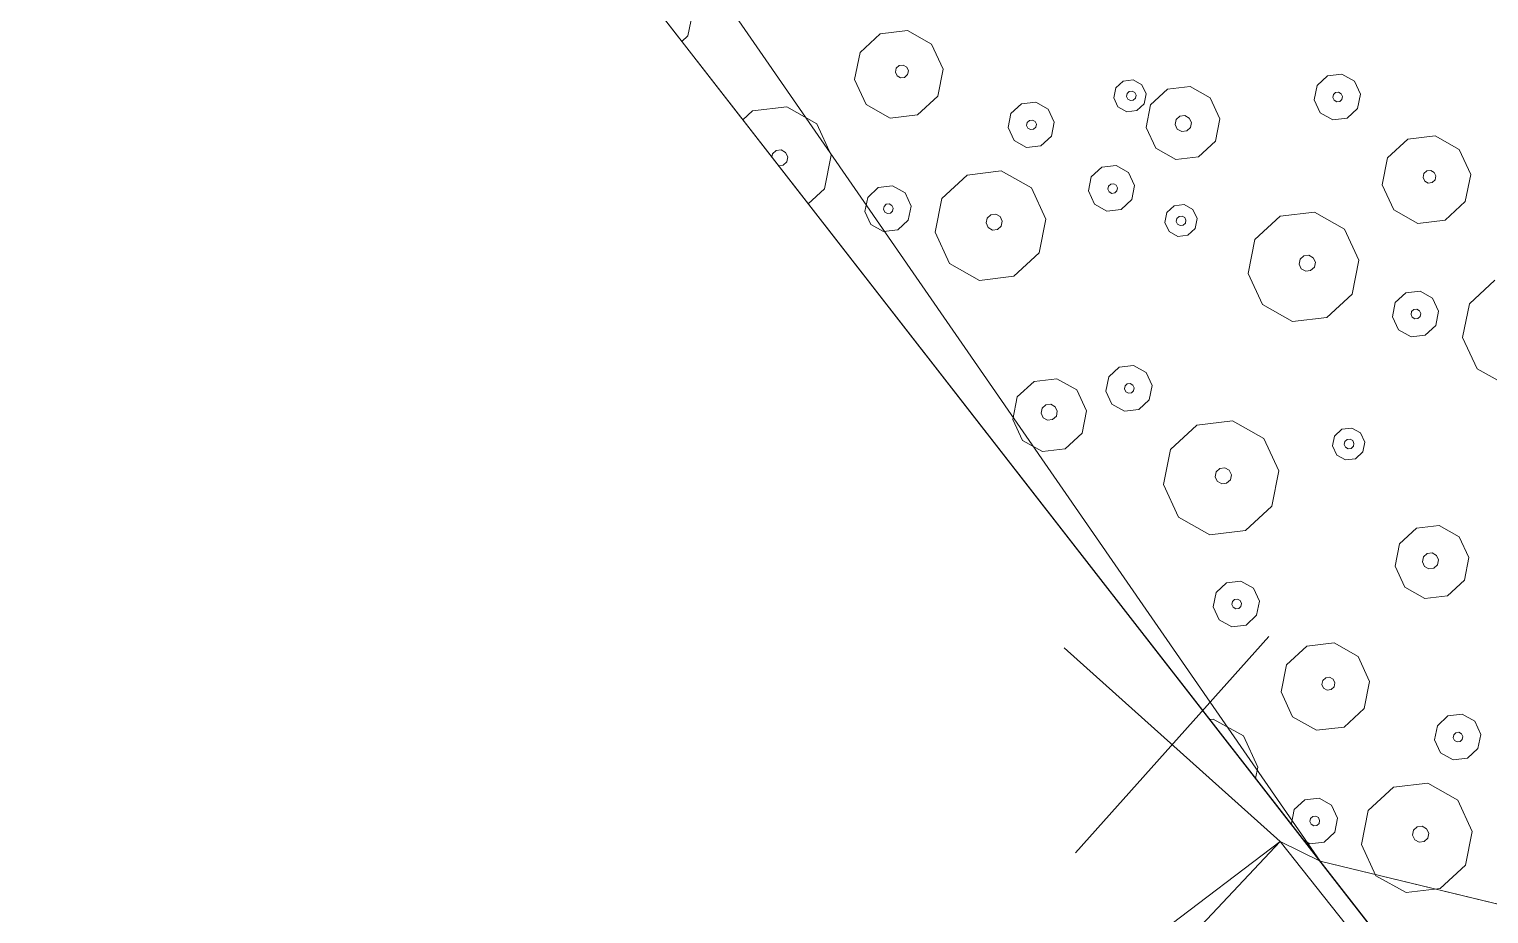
# Model space of a CAD drawing. Header units: metres. Extents: x -2858 to 512, y -1995 to 1252.
# Drawn here: x -453.65 to -448.62, y -171.39 to -168.34 of the extents above; entities that cross this region are included whole.
import ezdxf

# ---------------------------------------------------------------- set-up
doc = ezdxf.new("R2010")
doc.units = ezdxf.units.M
for name, color, linetype in [('Calque commun', 7, 'Continuous'), ('Calque11', 7, 'Continuous'), ('Calque27', 7, 'Continuous')]:
    doc.layers.add(name, color=color, linetype=linetype)

# ---------------------------------------------------------------- blocks, each defined once
blk = doc.blocks.new('geometrebondepartleger')
at = {"layer": 'Calque11', "color": 7, "linetype": 'Continuous', "lineweight": 9}
blk.add_line((150.3457, 147.4392, 79), (130.1803, 35.9078, 79), dxfattribs=at)
at = {"layer": 'Calque27', "color": 1, "linetype": 'Continuous', "lineweight": 9}
for p, q in [((145, 116.5, 79), (145, 117.5, 79)), ((144.5, 117, 79), (145.5, 117, 79))]:
    blk.add_line(p, q, dxfattribs=at)
blk = doc.blocks.new('pattern')
at = {"layer": 'Calque commun', "color": 54, "linetype": 'Continuous', "lineweight": 9}
for p, q in [((74.3018, 106.6458), (74.404, 106.7062)), ((74.404, 106.7062), (74.5221, 106.6949)), ((74.5221, 106.6949), (74.6111, 106.6164)), ((74.2546, 106.537), (74.3018, 106.6458)), ((74.6111, 106.6164), (74.6369, 106.5005)), ((74.2804, 106.4211), (74.2546, 106.537)), ((74.3999, 106.5227), (74.4068, 106.5386)), ((74.4068, 106.5386), (74.4217, 106.5474)), ((74.4217, 106.5474), (74.4389, 106.5458)), ((74.4389, 106.5458), (74.4519, 106.5343)), ((74.4519, 106.5343), (74.4556, 106.5174)), ((74.4037, 106.5059), (74.3999, 106.5227)), ((74.4166, 106.4944), (74.4037, 106.5059)), ((74.4339, 106.4928), (74.4166, 106.4944)), ((74.4488, 106.5016), (74.4339, 106.4928)), ((74.4556, 106.5174), (74.4488, 106.5016)), ((74.6369, 106.5005), (74.5897, 106.3917)), ((74.0137, 106.3994), (74.0334, 106.4448)), ((74.0334, 106.4448), (74.0759, 106.4699)), ((74.0759, 106.4699), (74.1251, 106.4652)), ((74.1251, 106.4652), (74.1622, 106.4325)), ((74.1622, 106.4325), (74.173, 106.3842)), ((74.0244, 106.3512), (74.0137, 106.3994)), ((74.0759, 106.3943), (74.08, 106.4038)), ((74.0781, 106.3842), (74.0759, 106.3943)), ((74.0859, 106.3773), (74.0781, 106.3842)), ((74.08, 106.4038), (74.089, 106.4091)), ((74.089, 106.4091), (74.0993, 106.4081)), ((74.1052, 106.3816), (74.0963, 106.3763)), ((74.0993, 106.4081), (74.1071, 106.4012)), ((74.1093, 106.3911), (74.1052, 106.3816)), ((74.1071, 106.4012), (74.1093, 106.3911)), ((74.173, 106.3842), (74.1533, 106.3389)), ((74.3694, 106.3426), (74.2804, 106.4211)), ((74.5897, 106.3917), (74.4875, 106.3313)), ((74.0615, 106.3184), (74.0244, 106.3512)), ((74.0963, 106.3763), (74.0859, 106.3773)), ((74.1533, 106.3389), (74.1107, 106.3137)), ((74.4875, 106.3313), (74.3694, 106.3426)), ((74.1107, 106.3137), (74.0615, 106.3184)), ((74.5777, 106.2698), (74.6202, 106.2949)), ((74.6202, 106.2949), (74.6695, 106.2903)), ((74.6695, 106.2903), (74.7065, 106.2575)), ((74.558, 106.2244), (74.5777, 106.2698)), ((74.6243, 106.2288), (74.6333, 106.2341)), ((74.6333, 106.2341), (74.6436, 106.2331)), ((74.6436, 106.2331), (74.6514, 106.2263)), ((74.7065, 106.2575), (74.7119, 106.2336)), ((74.5687, 106.1762), (74.558, 106.2244)), ((74.6202, 106.2193), (74.6243, 106.2288)), ((74.6225, 106.2092), (74.6202, 106.2193)), ((74.6302, 106.2023), (74.6225, 106.2092)), ((74.6406, 106.2013), (74.6302, 106.2023)), ((74.6495, 106.2066), (74.6406, 106.2013)), ((74.6536, 106.2161), (74.6495, 106.2066)), ((74.6514, 106.2263), (74.6536, 106.2161)), ((74.6058, 106.1435), (74.5687, 106.1762)), ((74.655, 106.1388), (74.6058, 106.1435)), ((74.6976, 106.1639), (74.655, 106.1388)), ((74.7004, 106.1704), (74.6976, 106.1639)), ((74.1527, 106.0378), (74.2345, 106.0861)), ((74.2345, 106.0861), (74.329, 106.0771)), ((73.6071, 106.0082), (73.6752, 106.0484)), ((73.6752, 106.0484), (73.754, 106.0409)), ((73.754, 106.0409), (73.8133, 105.9885)), ((74.115, 105.9507), (74.1527, 106.0378)), ((74.329, 106.0771), (74.4001, 106.0142)), ((73.5756, 105.9356), (73.6071, 106.0082)), ((73.8133, 105.9885), (73.8305, 105.9113)), ((74.4001, 106.0142), (74.4208, 105.9216)), ((73.5928, 105.8584), (73.5756, 105.9356)), ((73.6761, 105.9198), (73.6829, 105.9356)), ((73.6829, 105.9356), (73.6978, 105.9444)), ((73.6978, 105.9444), (73.7151, 105.9428)), ((73.7151, 105.9428), (73.728, 105.9313)), ((73.728, 105.9313), (73.7318, 105.9145)), ((74.1356, 105.8581), (74.115, 105.9507)), ((74.2312, 105.9394), (74.2367, 105.9521)), ((74.2342, 105.9258), (74.2312, 105.9394)), ((74.2367, 105.9521), (74.2486, 105.9591)), ((74.2486, 105.9591), (74.2624, 105.9578)), ((74.2624, 105.9578), (74.2728, 105.9486)), ((74.2758, 105.9351), (74.2703, 105.9224)), ((74.2728, 105.9486), (74.2758, 105.9351)), ((74.5831, 105.839), (74.6303, 105.9479)), ((74.6303, 105.9479), (74.6638, 105.9677)), ((73.6798, 105.9029), (73.6761, 105.9198)), ((73.6928, 105.8914), (73.6798, 105.9029)), ((73.71, 105.8898), (73.6928, 105.8914)), ((73.7249, 105.8986), (73.71, 105.8898)), ((73.7318, 105.9145), (73.7249, 105.8986)), ((73.8305, 105.9113), (73.799, 105.8388)), ((74.2446, 105.9167), (74.2342, 105.9258)), ((74.2584, 105.9154), (74.2446, 105.9167)), ((74.2703, 105.9224), (74.2584, 105.9154)), ((74.4208, 105.9216), (74.383, 105.8345)), ((73.6521, 105.806), (73.5928, 105.8584)), ((73.799, 105.8388), (73.7309, 105.7985)), ((74.2068, 105.7952), (74.1356, 105.8581)), ((74.383, 105.8345), (74.3013, 105.7862)), ((74.6089, 105.7232), (74.5831, 105.839)), ((73.7309, 105.7985), (73.6521, 105.806)), ((74.3013, 105.7862), (74.2068, 105.7952)), ((73.0779, 105.7112), (73.1037, 105.5953)), ((74.6181, 105.715), (74.6089, 105.7232)), ((73.1037, 105.5953), (73.0565, 105.4865)), ((74.2006, 105.5705), (74.2432, 105.5957)), ((74.2432, 105.5957), (74.2924, 105.591)), ((74.2924, 105.591), (74.3295, 105.5582)), ((74.1809, 105.5252), (74.2006, 105.5705)), ((74.2431, 105.52), (74.2473, 105.5296)), ((74.2473, 105.5296), (74.2562, 105.5348)), ((74.2562, 105.5348), (74.2665, 105.5339)), ((74.2665, 105.5339), (74.2743, 105.527)), ((74.2743, 105.527), (74.2766, 105.5168)), ((74.3295, 105.5582), (74.3402, 105.51)), ((73.0565, 105.4865), (72.9543, 105.4261)), ((73.5499, 105.4757), (73.5797, 105.4933)), ((73.5797, 105.4933), (73.6141, 105.49)), ((73.6141, 105.49), (73.6401, 105.4671)), ((74.1917, 105.4769), (74.1809, 105.5252)), ((74.2288, 105.4442), (74.1917, 105.4769)), ((74.2454, 105.5099), (74.2431, 105.52)), ((74.2532, 105.503), (74.2454, 105.5099)), ((74.2635, 105.502), (74.2532, 105.503)), ((74.2725, 105.5073), (74.2635, 105.502)), ((74.2766, 105.5168), (74.2725, 105.5073)), ((74.3402, 105.51), (74.3206, 105.4646)), ((72.9543, 105.4261), (72.8362, 105.4374)), ((73.5361, 105.4439), (73.5499, 105.4757)), ((73.5436, 105.4101), (73.5361, 105.4439)), ((73.5739, 105.4411), (73.578, 105.4506)), ((73.5761, 105.4309), (73.5739, 105.4411)), ((73.5839, 105.4241), (73.5761, 105.4309)), ((73.578, 105.4506), (73.5869, 105.4559)), ((73.5869, 105.4559), (73.5973, 105.4549)), ((73.6032, 105.4284), (73.5943, 105.4231)), ((73.5973, 105.4549), (73.6051, 105.448)), ((73.6073, 105.4379), (73.6032, 105.4284)), ((73.6051, 105.448), (73.6073, 105.4379)), ((73.6476, 105.4333), (73.6338, 105.4015)), ((73.6401, 105.4671), (73.6476, 105.4333)), ((74.278, 105.4395), (74.2288, 105.4442)), ((74.3206, 105.4646), (74.278, 105.4395)), ((73.0445, 105.3646), (73.0871, 105.3897)), ((73.0871, 105.3897), (73.1363, 105.3851)), ((73.1363, 105.3851), (73.1734, 105.3523)), ((73.5696, 105.3872), (73.5436, 105.4101)), ((73.604, 105.3839), (73.5696, 105.3872)), ((73.5943, 105.4231), (73.5839, 105.4241)), ((73.6338, 105.4015), (73.604, 105.3839)), ((73.8216, 105.3213), (73.928, 105.3842)), ((73.928, 105.3842), (74.0511, 105.3725)), ((73.0248, 105.3193), (73.0445, 105.3646)), ((73.0911, 105.3237), (73.1001, 105.3289)), ((73.1001, 105.3289), (73.1104, 105.3279)), ((73.1104, 105.3279), (73.1182, 105.3211)), ((73.1734, 105.3523), (73.1841, 105.3041)), ((74.0511, 105.3725), (74.1437, 105.2906)), ((73.0356, 105.271), (73.0248, 105.3193)), ((73.087, 105.3141), (73.0911, 105.3237)), ((73.0893, 105.304), (73.087, 105.3141)), ((73.0971, 105.2971), (73.0893, 105.304)), ((73.1074, 105.2961), (73.0971, 105.2971)), ((73.1163, 105.3014), (73.1074, 105.2961)), ((73.1205, 105.3109), (73.1163, 105.3014)), ((73.1182, 105.3211), (73.1205, 105.3109)), ((73.1841, 105.3041), (73.1644, 105.2587)), ((73.7724, 105.2079), (73.8216, 105.3213)), ((74.1437, 105.2906), (74.1706, 105.17)), ((73.0726, 105.2383), (73.0356, 105.271)), ((73.1219, 105.2336), (73.0726, 105.2383)), ((73.1644, 105.2587), (73.1219, 105.2336)), ((72.6196, 105.1326), (72.7013, 105.1809)), ((72.7013, 105.1809), (72.7958, 105.1719)), ((73.7993, 105.0873), (73.7724, 105.2079)), ((73.9336, 105.1922), (73.9405, 105.2081)), ((73.9374, 105.1753), (73.9336, 105.1922)), ((73.9504, 105.1638), (73.9374, 105.1753)), ((73.9405, 105.2081), (73.9554, 105.2169)), ((73.9554, 105.2169), (73.9726, 105.2152)), ((73.9726, 105.2152), (73.9856, 105.2038)), ((73.9894, 105.1869), (73.9825, 105.171)), ((73.9856, 105.2038), (73.9894, 105.1869)), ((72.5818, 105.0455), (72.6196, 105.1326)), ((72.7958, 105.1719), (72.867, 105.1091)), ((73.9676, 105.1622), (73.9504, 105.1638)), ((73.9825, 105.171), (73.9676, 105.1622)), ((74.1706, 105.17), (74.1214, 105.0566)), ((72.867, 105.1091), (72.8876, 105.0164)), ((73.0971, 105.0427), (73.1993, 105.103)), ((73.1993, 105.103), (73.3174, 105.0918)), ((73.3174, 105.0918), (73.4064, 105.0132)), ((73.8919, 105.0055), (73.7993, 105.0873)), ((72.6024, 104.9529), (72.5818, 105.0455)), ((72.698, 105.0342), (72.7035, 105.0469)), ((72.701, 105.0206), (72.698, 105.0342)), ((72.7035, 105.0469), (72.7154, 105.0539)), ((72.7154, 105.0539), (72.7292, 105.0526)), ((72.7292, 105.0526), (72.7396, 105.0434)), ((72.7426, 105.0299), (72.7371, 105.0172)), ((72.7396, 105.0434), (72.7426, 105.0299)), ((73.0499, 104.9338), (73.0971, 105.0427)), ((74.1214, 105.0566), (74.015, 104.9937)), ((72.7114, 105.0115), (72.701, 105.0206)), ((72.7252, 105.0102), (72.7114, 105.0115)), ((72.7371, 105.0172), (72.7252, 105.0102)), ((72.8876, 105.0164), (72.8498, 104.9293)), ((73.4064, 105.0132), (73.4322, 104.8974)), ((74.015, 104.9937), (73.8919, 105.0055)), ((72.6736, 104.89), (72.6024, 104.9529)), ((72.8498, 104.9293), (72.7681, 104.881)), ((73.0757, 104.818), (73.0499, 104.9338)), ((73.1952, 104.9196), (73.2021, 104.9355)), ((73.2021, 104.9355), (73.217, 104.9443)), ((73.217, 104.9443), (73.2342, 104.9426)), ((73.2342, 104.9426), (73.2472, 104.9312)), ((73.2472, 104.9312), (73.2509, 104.9143)), ((72.7681, 104.881), (72.6736, 104.89)), ((73.1989, 104.9027), (73.1952, 104.9196)), ((73.2119, 104.8913), (73.1989, 104.9027)), ((73.2291, 104.8896), (73.2119, 104.8913)), ((73.244, 104.8984), (73.2291, 104.8896)), ((73.2509, 104.9143), (73.244, 104.8984)), ((73.4322, 104.8974), (73.3849, 104.7885)), ((73.894, 104.7998), (73.9365, 104.8249)), ((73.9365, 104.8249), (73.9858, 104.8202)), ((73.1646, 104.7395), (73.0757, 104.818)), ((73.3849, 104.7885), (73.2828, 104.7282)), ((73.8743, 104.7544), (73.894, 104.7998)), ((73.9858, 104.8202), (74.0228, 104.7875)), ((74.0228, 104.7875), (74.0336, 104.7392)), ((73.2828, 104.7282), (73.1646, 104.7395)), ((73.885, 104.7061), (73.8743, 104.7544)), ((73.9365, 104.7493), (73.9406, 104.7588)), ((73.9388, 104.7392), (73.9365, 104.7493)), ((73.9465, 104.7323), (73.9388, 104.7392)), ((73.9406, 104.7588), (73.9496, 104.7641)), ((73.9569, 104.7313), (73.9465, 104.7323)), ((73.9496, 104.7641), (73.9599, 104.7631)), ((73.9658, 104.7366), (73.9569, 104.7313)), ((73.9599, 104.7631), (73.9677, 104.7562)), ((73.9699, 104.7461), (73.9658, 104.7366)), ((73.9677, 104.7562), (73.9699, 104.7461)), ((74.0336, 104.7392), (74.0139, 104.6939)), ((74.109, 104.6894), (74.1771, 104.7296)), ((74.1771, 104.7296), (74.2559, 104.7221)), ((74.2559, 104.7221), (74.3152, 104.6698)), ((72.6674, 104.6653), (72.71, 104.6905)), ((72.71, 104.6905), (72.7592, 104.6858)), ((72.7592, 104.6858), (72.7963, 104.653)), ((73.9221, 104.6734), (73.885, 104.7061)), ((73.9713, 104.6687), (73.9221, 104.6734)), ((74.0139, 104.6939), (73.9713, 104.6687)), ((74.0776, 104.6168), (74.109, 104.6894)), ((72.6478, 104.62), (72.6674, 104.6653)), ((72.71, 104.6148), (72.7141, 104.6244)), ((72.7141, 104.6244), (72.723, 104.6296)), ((72.723, 104.6296), (72.7334, 104.6287)), ((72.7334, 104.6287), (72.7412, 104.6218)), ((72.7412, 104.6218), (72.7434, 104.6116)), ((72.7963, 104.653), (72.8071, 104.6048)), ((74.1774, 104.6153), (74.1923, 104.6241)), ((74.1923, 104.6241), (74.2096, 104.6225)), ((74.2096, 104.6225), (74.2225, 104.611)), ((74.3152, 104.6698), (74.3324, 104.5925)), ((72.6585, 104.5717), (72.6478, 104.62)), ((72.6956, 104.539), (72.6585, 104.5717)), ((72.7122, 104.6047), (72.71, 104.6148)), ((72.72, 104.5978), (72.7122, 104.6047)), ((72.7303, 104.5968), (72.72, 104.5978)), ((72.7393, 104.6021), (72.7303, 104.5968)), ((72.7434, 104.6116), (72.7393, 104.6021)), ((72.8071, 104.6048), (72.7874, 104.5594)), ((74.0947, 104.5396), (74.0776, 104.6168)), ((74.1705, 104.5995), (74.1774, 104.6153)), ((74.1743, 104.5826), (74.1705, 104.5995)), ((74.1873, 104.5711), (74.1743, 104.5826)), ((74.2045, 104.5695), (74.1873, 104.5711)), ((74.2194, 104.5783), (74.2045, 104.5695)), ((74.2263, 104.5941), (74.2194, 104.5783)), ((74.2225, 104.611), (74.2263, 104.5941)), ((74.3324, 104.5925), (74.3009, 104.52)), ((72.7448, 104.5343), (72.6956, 104.539)), ((72.7874, 104.5594), (72.7448, 104.5343)), ((73.348, 104.5), (73.3618, 104.5317)), ((73.3618, 104.5317), (73.3916, 104.5493)), ((73.3916, 104.5493), (73.426, 104.5461)), ((73.426, 104.5461), (73.452, 104.5232)), ((73.452, 104.5232), (73.4595, 104.4894)), ((74.1541, 104.4873), (74.0947, 104.5396)), ((73.3555, 104.4662), (73.348, 104.5)), ((73.3874, 104.4972), (73.3916, 104.5068)), ((73.3897, 104.4871), (73.3874, 104.4972)), ((73.3975, 104.4802), (73.3897, 104.4871)), ((73.3916, 104.5068), (73.4005, 104.512)), ((73.4078, 104.4792), (73.3975, 104.4802)), ((73.4005, 104.512), (73.4108, 104.5111)), ((73.4167, 104.4845), (73.4078, 104.4792)), ((73.4108, 104.5111), (73.4186, 104.5042)), ((73.4209, 104.4941), (73.4167, 104.4845)), ((73.4186, 104.5042), (73.4209, 104.4941)), ((73.4595, 104.4894), (73.4457, 104.4576)), ((74.2328, 104.4797), (74.1541, 104.4873)), ((74.3009, 104.52), (74.2328, 104.4797)), ((73.3815, 104.4433), (73.3555, 104.4662)), ((73.4159, 104.44), (73.3815, 104.4433)), ((73.4457, 104.4576), (73.4159, 104.44)), ((73.053, 104.3607), (73.1211, 104.4009)), ((73.1211, 104.4009), (73.1999, 104.3934)), ((73.1999, 104.3934), (73.2592, 104.3411)), ((73.0216, 104.2881), (73.053, 104.3607)), ((73.2592, 104.3411), (73.2764, 104.2638)), ((73.4208, 104.2951), (73.4633, 104.3202)), ((73.4633, 104.3202), (73.5126, 104.3155)), ((73.0388, 104.2109), (73.0216, 104.2881)), ((73.1218, 104.2804), (73.1287, 104.2963)), ((73.1256, 104.2635), (73.1218, 104.2804)), ((73.1287, 104.2963), (73.1436, 104.3051)), ((73.1436, 104.3051), (73.1608, 104.3035)), ((73.1608, 104.3035), (73.1738, 104.292)), ((73.1775, 104.2751), (73.1707, 104.2592)), ((73.1738, 104.292), (73.1775, 104.2751)), ((73.4011, 104.2497), (73.4208, 104.2951)), ((73.5126, 104.3155), (73.5496, 104.2828)), ((73.5496, 104.2828), (73.5604, 104.2345)), ((73.1385, 104.2521), (73.1256, 104.2635)), ((73.1558, 104.2505), (73.1385, 104.2521)), ((73.1707, 104.2592), (73.1558, 104.2505)), ((73.2764, 104.2638), (73.2449, 104.1913)), ((73.4118, 104.2014), (73.4011, 104.2497)), ((73.462, 104.2475), (73.4661, 104.257)), ((73.4642, 104.2374), (73.462, 104.2475)), ((73.472, 104.2305), (73.4642, 104.2374)), ((73.4661, 104.257), (73.4751, 104.2623)), ((73.4824, 104.2295), (73.472, 104.2305)), ((73.4751, 104.2623), (73.4854, 104.2613)), ((73.4913, 104.2348), (73.4824, 104.2295)), ((73.4854, 104.2613), (73.4932, 104.2545)), ((73.4954, 104.2443), (73.4913, 104.2348)), ((73.4932, 104.2545), (73.4954, 104.2443)), ((73.5604, 104.2345), (73.5407, 104.1892)), ((73.0981, 104.1585), (73.0388, 104.2109)), ((73.2449, 104.1913), (73.1768, 104.151)), ((73.4489, 104.1687), (73.4118, 104.2014)), ((73.4981, 104.164), (73.4489, 104.1687)), ((73.5407, 104.1892), (73.4981, 104.164)), ((73.7111, 104.1443), (73.8133, 104.2046)), ((73.8133, 104.2046), (73.9314, 104.1933)), ((73.9314, 104.1933), (74.0204, 104.1148)), ((73.1768, 104.151), (73.0981, 104.1585)), ((73.1594, 104.1142), (73.1892, 104.1318)), ((73.1892, 104.1318), (73.2236, 104.1285)), ((73.2236, 104.1285), (73.2496, 104.1056)), ((73.6639, 104.0354), (73.7111, 104.1443)), ((73.1456, 104.0825), (73.1594, 104.1142)), ((73.1531, 104.0487), (73.1456, 104.0825)), ((73.1812, 104.0821), (73.1854, 104.0916)), ((73.1835, 104.072), (73.1812, 104.0821)), ((73.1913, 104.0651), (73.1835, 104.072)), ((73.1854, 104.0916), (73.1943, 104.0969)), ((73.1943, 104.0969), (73.2046, 104.0959)), ((73.2106, 104.0694), (73.2016, 104.0641)), ((73.2046, 104.0959), (73.2124, 104.0891)), ((73.2147, 104.0789), (73.2106, 104.0694)), ((73.2124, 104.0891), (73.2147, 104.0789)), ((73.2571, 104.0719), (73.2433, 104.0401)), ((73.2496, 104.1056), (73.2571, 104.0719)), ((74.0204, 104.1148), (74.0462, 103.999)), ((73.1791, 104.0258), (73.1531, 104.0487)), ((73.2135, 104.0225), (73.1791, 104.0258)), ((73.2016, 104.0641), (73.1913, 104.0651)), ((73.2433, 104.0401), (73.2135, 104.0225)), ((73.6897, 103.9196), (73.6639, 104.0354)), ((73.8092, 104.0212), (73.8161, 104.0371)), ((73.813, 104.0043), (73.8092, 104.0212)), ((73.8161, 104.0371), (73.831, 104.0459)), ((73.831, 104.0459), (73.8482, 104.0442)), ((73.8482, 104.0442), (73.8612, 104.0328)), ((73.8612, 104.0328), (73.865, 104.0159)), ((73.4427, 103.9432), (73.4853, 103.9684)), ((73.4853, 103.9684), (73.5345, 103.9637)), ((73.826, 103.9929), (73.813, 104.0043)), ((73.8432, 103.9912), (73.826, 103.9929)), ((73.8581, 104), (73.8432, 103.9912)), ((73.865, 104.0159), (73.8581, 104)), ((74.0462, 103.999), (73.999, 103.8901)), ((73.423, 103.8979), (73.4427, 103.9432)), ((73.5345, 103.9637), (73.5715, 103.9309)), ((73.5715, 103.9309), (73.5823, 103.8827)), ((73.7787, 103.841), (73.6897, 103.9196)), ((73.4338, 103.8496), (73.423, 103.8979)), ((73.4852, 103.8927), (73.4893, 103.9023)), ((73.4875, 103.8826), (73.4852, 103.8927)), ((73.4952, 103.8757), (73.4875, 103.8826)), ((73.4893, 103.9023), (73.4983, 103.9075)), ((73.5056, 103.8747), (73.4952, 103.8757)), ((73.4983, 103.9075), (73.5086, 103.9066)), ((73.5145, 103.88), (73.5056, 103.8747)), ((73.5086, 103.9066), (73.5164, 103.8997)), ((73.5187, 103.8895), (73.5145, 103.88)), ((73.5164, 103.8997), (73.5187, 103.8895)), ((73.5823, 103.8827), (73.5626, 103.8373)), ((73.999, 103.8901), (73.8968, 103.8298)), ((73.4708, 103.8169), (73.4338, 103.8496)), ((73.52, 103.8122), (73.4708, 103.8169)), ((73.5626, 103.8373), (73.52, 103.8122)), ((73.8968, 103.8298), (73.7787, 103.841)), ((73.9673, 103.7229), (73.987, 103.7683)), ((73.987, 103.7683), (74.0296, 103.7934)), ((74.0296, 103.7934), (74.0788, 103.7887)), ((74.0788, 103.7887), (74.1159, 103.756)), ((73.9781, 103.6746), (73.9673, 103.7229)), ((74.0295, 103.7178), (74.0336, 103.7273)), ((74.0318, 103.7076), (74.0295, 103.7178)), ((74.0336, 103.7273), (74.0426, 103.7326)), ((74.0426, 103.7326), (74.0529, 103.7316)), ((74.0529, 103.7316), (74.0607, 103.7247)), ((74.0607, 103.7247), (74.063, 103.7146)), ((74.1159, 103.756), (74.1266, 103.7077)), ((74.0151, 103.6419), (73.9781, 103.6746)), ((74.0396, 103.7008), (74.0318, 103.7076)), ((74.0499, 103.6998), (74.0396, 103.7008)), ((74.0588, 103.7051), (74.0499, 103.6998)), ((74.063, 103.7146), (74.0588, 103.7051)), ((74.1266, 103.7077), (74.1069, 103.6623)), ((74.0644, 103.6372), (74.0151, 103.6419)), ((74.1069, 103.6623), (74.0644, 103.6372)), ((73.5621, 103.5363), (73.6438, 103.5845)), ((73.6438, 103.5845), (73.7383, 103.5755)), ((73.7383, 103.5755), (73.8095, 103.5127)), ((73.5243, 103.4492), (73.5621, 103.5363)), ((73.8095, 103.5127), (73.8301, 103.42)), ((74.0396, 103.4463), (74.1418, 103.5067)), ((74.1418, 103.5067), (74.2175, 103.4994)), ((73.5449, 103.3565), (73.5243, 103.4492)), ((73.6405, 103.4378), (73.646, 103.4505)), ((73.6435, 103.4243), (73.6405, 103.4378)), ((73.6539, 103.4151), (73.6435, 103.4243)), ((73.646, 103.4505), (73.658, 103.4575)), ((73.6677, 103.4138), (73.6539, 103.4151)), ((73.658, 103.4575), (73.6717, 103.4562)), ((73.6796, 103.4209), (73.6677, 103.4138)), ((73.6717, 103.4562), (73.6821, 103.4471)), ((73.6851, 103.4335), (73.6796, 103.4209)), ((73.6821, 103.4471), (73.6851, 103.4335)), ((73.8301, 103.42), (73.7923, 103.3329)), ((73.9924, 103.3375), (74.0396, 103.4463)), ((73.6161, 103.2937), (73.5449, 103.3565)), ((73.7923, 103.3329), (73.7106, 103.2847)), ((74.0182, 103.2216), (73.9924, 103.3375)), ((74.1377, 103.3232), (74.1446, 103.3391)), ((74.1414, 103.3064), (74.1377, 103.3232)), ((74.1446, 103.3391), (74.1595, 103.3479)), ((74.1595, 103.3479), (74.1767, 103.3463)), ((74.1767, 103.3463), (74.188, 103.3363)), ((73.7106, 103.2847), (73.6161, 103.2937)), ((74.1544, 103.2949), (74.1414, 103.3064)), ((74.1716, 103.2933), (74.1544, 103.2949)), ((74.1813, 103.299), (74.1716, 103.2933)), ((74.1071, 103.1431), (74.0182, 103.2216)), ((74.1523, 103.1388), (74.1071, 103.1431)), ((73.9955, 102.7643), (74.0636, 102.8046)), ((74.0636, 102.8046), (74.0914, 102.8019))]:
    blk.add_line(p, q, dxfattribs=at)
at = {"layer": 'Calque commun', "color": 7, "linetype": 'Continuous', "lineweight": 9}
mesh = blk.add_polyface(dxfattribs=at)
corners = [(70.8497, 113.5412), (53.8349, 19.1692), (74.7282, 106.3237), (76.0435, 113.5984), (74.769, 106.1763), (58.8077, 18.2701), (114.1703, 105.207), (114.1703, 98.5387)]
mesh.append_faces([[corners[k] for k in face] for face in [(3, 4, 6)]], dxfattribs={"vtx0": -1, "vtx1": -1, "color": 7})
mesh.append_faces([[corners[k] for k in face] for face in [(3, 2, 4)]], dxfattribs={"vtx0": -1, "vtx2": -1, "color": 7})
mesh.append_faces([[corners[k] for k in face] for face in [(5, 2, 1)]], dxfattribs={"vtx1": -1, "color": 7})
mesh.append_faces([[corners[k] for k in face] for face in [(0, 1, 2), (3, 0, 2)]], dxfattribs={"vtx1": -1, "vtx2": -1, "color": 7})
mesh.append_faces([[corners[k] for k in face] for face in [(4, 7, 6)]], dxfattribs={"vtx2": -1, "color": 7})

msp = doc.modelspace()

# ---------------------------------------------------------------- block references
at = {"layer": 'Calque commun', "color": 0, "linetype": 'ByBlock', "lineweight": -2, "rotation": 228.1617603435354}
for name, p in [('geometrebondepartleger', (-440.1616, 15.2632)), ('pattern', (-478.5712, -44.6144))]:
    msp.add_blockref(name, p, dxfattribs=at)

doc.saveas('drawing.dxf')
